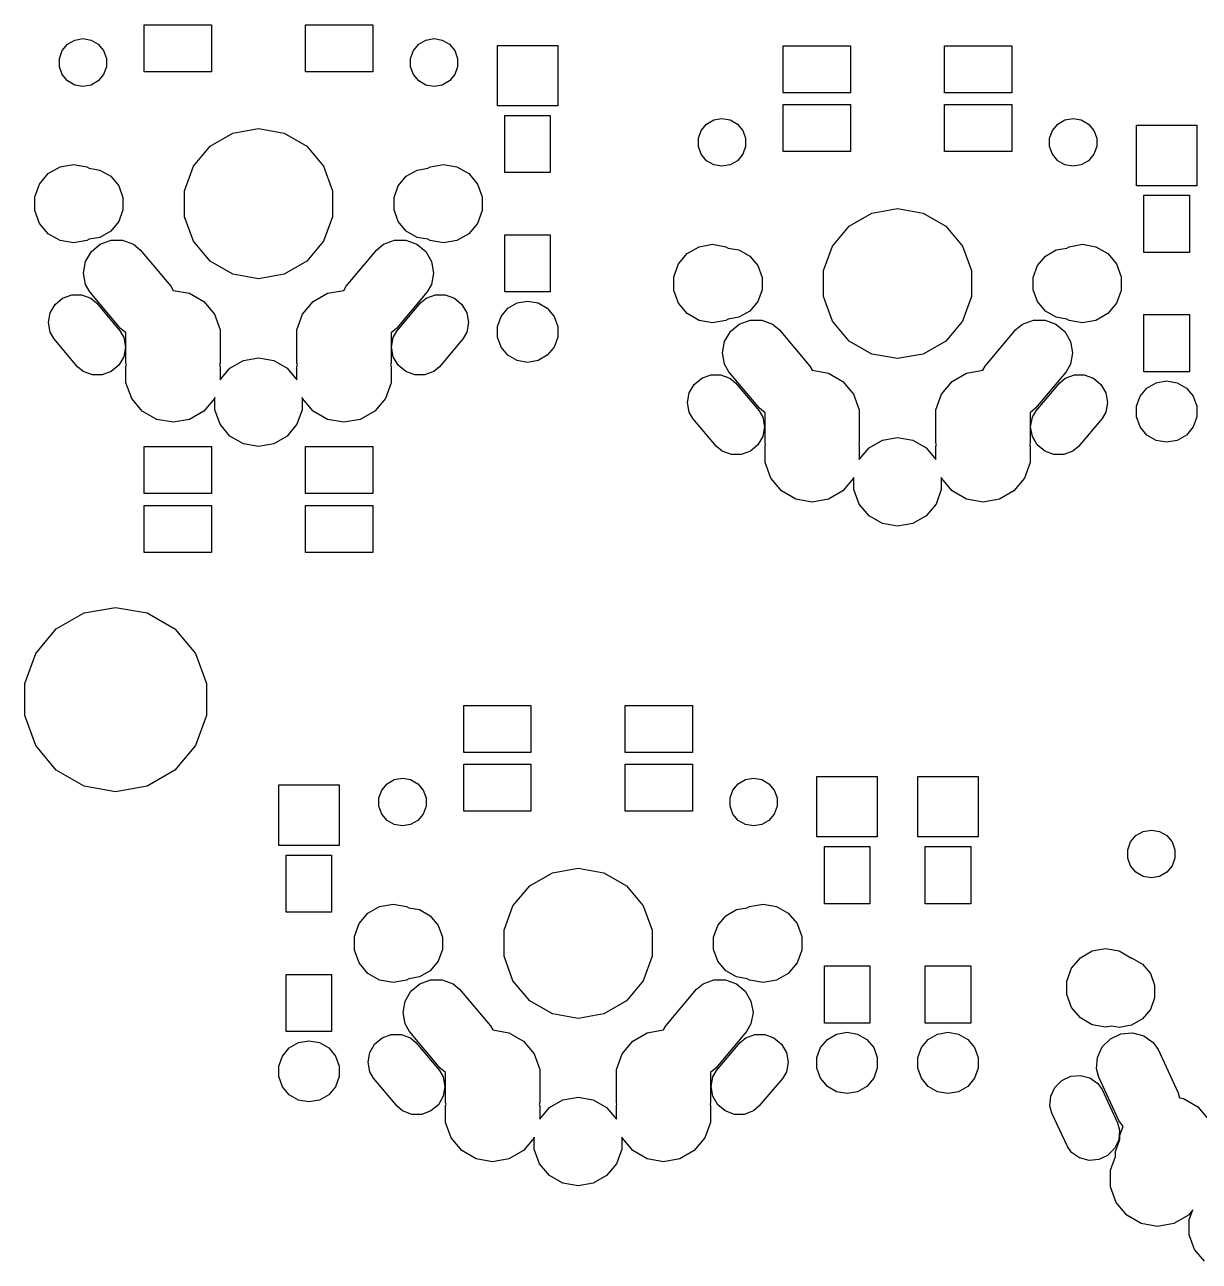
# Model space of a CAD drawing. Extents: x 61 to 194, y -144 to -63.
# Drawn here: x 120.05 to 154.97, y -139.46 to -102.67 of the extents above; entities that cross this region are included whole.
import ezdxf

# ---------------------------------------------------------------- set-up
doc = ezdxf.new("R2010")
doc.units = 0
doc.header["$MEASUREMENT"] = 0
doc.layers.add('BLACK', color=7, linetype='CONTINUOUS')

msp = doc.modelspace()

# ---------------------------------------------------------------- linework, layer by layer
at = {"layer": 'BLACK', "linetype": 'CONTINUOUS'}
for p, q in [((123.6, -104.075), (123.6, -102.675)), ((123.6, -102.675), (125.6, -102.675)), ((125.6, -102.675), (125.6, -104.075)), ((128.4, -104.075), (128.4, -102.675)), ((128.4, -102.675), (130.4, -102.675)), ((130.4, -102.675), (130.4, -104.075)), ((121.164, -103.445), (121.323, -103.255)), ((121.323, -103.255), (121.537, -103.132)), ((121.537, -103.132), (121.78, -103.089)), ((121.78, -103.089), (122.023, -103.132)), ((122.023, -103.132), (122.237, -103.255)), ((122.237, -103.255), (122.396, -103.445)), ((131.604, -103.445), (131.763, -103.255)), ((131.763, -103.255), (131.977, -103.132)), ((131.977, -103.132), (132.22, -103.089)), ((132.22, -103.089), (132.463, -103.132)), ((132.463, -103.132), (132.677, -103.255)), ((132.677, -103.255), (132.836, -103.445)), ((134.101, -105.088), (134.101, -103.291)), ((134.101, -103.291), (135.898, -103.291)), ((135.898, -103.291), (135.898, -105.088)), ((142.6, -104.7), (142.6, -103.3)), ((142.6, -103.3), (144.6, -103.3)), ((144.6, -103.3), (144.6, -104.7)), ((147.4, -104.7), (147.4, -103.3)), ((147.4, -103.3), (149.4, -103.3)), ((149.4, -103.3), (149.4, -104.7)), ((121.08, -103.677), (121.164, -103.445)), ((121.08, -103.923), (121.08, -103.677)), ((122.396, -103.445), (122.48, -103.677)), ((122.48, -103.677), (122.48, -103.923)), ((131.52, -103.677), (131.604, -103.445)), ((131.52, -103.923), (131.52, -103.677)), ((132.836, -103.445), (132.92, -103.677)), ((132.92, -103.677), (132.92, -103.923)), ((121.164, -104.155), (121.08, -103.923)), ((122.48, -103.923), (122.396, -104.155)), ((125.6, -104.075), (123.6, -104.075)), ((130.4, -104.075), (128.4, -104.075)), ((131.604, -104.155), (131.52, -103.923)), ((132.92, -103.923), (132.836, -104.155)), ((121.323, -104.345), (121.164, -104.155)), ((121.537, -104.468), (121.323, -104.345)), ((121.78, -104.511), (121.537, -104.468)), ((122.023, -104.468), (121.78, -104.511)), ((122.237, -104.345), (122.023, -104.468)), ((122.396, -104.155), (122.237, -104.345)), ((131.763, -104.345), (131.604, -104.155)), ((131.977, -104.468), (131.763, -104.345)), ((132.22, -104.511), (131.977, -104.468)), ((132.463, -104.468), (132.22, -104.511)), ((132.677, -104.345), (132.463, -104.468)), ((132.836, -104.155), (132.677, -104.345)), ((144.6, -104.7), (142.6, -104.7)), ((149.4, -104.7), (147.4, -104.7)), ((135.898, -105.088), (134.101, -105.088)), ((142.6, -106.45), (142.6, -105.05)), ((142.6, -105.05), (144.6, -105.05)), ((144.6, -105.05), (144.6, -106.45)), ((147.4, -106.45), (147.4, -105.05)), ((147.4, -105.05), (149.4, -105.05)), ((149.4, -105.05), (149.4, -106.45)), ((134.325, -107.075), (134.325, -105.375)), ((134.325, -105.375), (135.675, -105.375)), ((135.675, -105.375), (135.675, -107.075)), ((140.323, -105.63), (140.537, -105.507)), ((140.537, -105.507), (140.78, -105.464)), ((140.78, -105.464), (141.023, -105.507)), ((141.023, -105.507), (141.237, -105.63)), ((150.763, -105.63), (150.977, -105.507)), ((150.977, -105.507), (151.22, -105.464)), ((151.22, -105.464), (151.463, -105.507)), ((151.463, -105.507), (151.677, -105.63)), ((125.564, -106.289), (126.236, -105.901)), ((126.236, -105.901), (127, -105.766)), ((127, -105.766), (127.764, -105.901)), ((127.764, -105.901), (128.436, -106.289)), ((140.08, -106.052), (140.164, -105.82)), ((140.164, -105.82), (140.323, -105.63)), ((141.237, -105.63), (141.396, -105.82)), ((141.396, -105.82), (141.48, -106.052)), ((150.52, -106.052), (150.604, -105.82)), ((150.604, -105.82), (150.763, -105.63)), ((151.677, -105.63), (151.836, -105.82)), ((151.836, -105.82), (151.92, -106.052)), ((153.101, -107.463), (153.101, -105.666)), ((153.101, -105.666), (154.898, -105.666)), ((154.898, -105.666), (154.898, -107.463)), ((125.065, -106.883), (125.564, -106.289)), ((128.436, -106.289), (128.935, -106.883)), ((140.08, -106.298), (140.08, -106.052)), ((140.164, -106.53), (140.08, -106.298)), ((141.48, -106.298), (141.396, -106.53)), ((141.48, -106.052), (141.48, -106.298)), ((150.52, -106.298), (150.52, -106.052)), ((150.604, -106.53), (150.52, -106.298)), ((151.92, -106.298), (151.836, -106.53)), ((151.92, -106.052), (151.92, -106.298)), ((140.323, -106.72), (140.164, -106.53)), ((141.396, -106.53), (141.237, -106.72)), ((144.6, -106.45), (142.6, -106.45)), ((149.4, -106.45), (147.4, -106.45)), ((150.763, -106.72), (150.604, -106.53)), ((151.836, -106.53), (151.677, -106.72)), ((120.749, -107.105), (121.101, -106.903)), ((121.101, -106.903), (121.5, -106.832)), ((121.5, -106.832), (121.899, -106.903)), ((121.899, -106.903), (121.968, -106.942)), ((121.968, -106.942), (122.285, -106.998)), ((122.285, -106.998), (122.605, -107.183)), ((124.8, -107.612), (125.065, -106.883)), ((128.935, -106.883), (129.2, -107.612)), ((131.395, -107.183), (131.715, -106.998)), ((131.715, -106.998), (132.032, -106.942)), ((132.032, -106.942), (132.101, -106.903)), ((132.101, -106.903), (132.5, -106.832)), ((132.5, -106.832), (132.899, -106.903)), ((132.899, -106.903), (133.251, -107.105)), ((140.537, -106.843), (140.323, -106.72)), ((140.78, -106.886), (140.537, -106.843)), ((141.023, -106.843), (140.78, -106.886)), ((141.237, -106.72), (141.023, -106.843)), ((150.977, -106.843), (150.763, -106.72)), ((151.22, -106.886), (150.977, -106.843)), ((151.463, -106.843), (151.22, -106.886)), ((151.677, -106.72), (151.463, -106.843)), ((120.489, -107.416), (120.749, -107.105)), ((122.605, -107.183), (122.843, -107.467)), ((131.157, -107.467), (131.395, -107.183)), ((133.251, -107.105), (133.511, -107.416)), ((135.675, -107.075), (134.325, -107.075)), ((120.35, -107.797), (120.489, -107.416)), ((122.843, -107.467), (122.97, -107.815)), ((124.8, -108.388), (124.8, -107.612)), ((129.2, -107.612), (129.2, -108.388)), ((131.03, -107.815), (131.157, -107.467)), ((133.511, -107.416), (133.65, -107.797)), ((154.898, -107.463), (153.101, -107.463)), ((153.325, -109.45), (153.325, -107.75)), ((153.325, -107.75), (154.675, -107.75)), ((154.675, -107.75), (154.675, -109.45)), ((120.35, -108.203), (120.35, -107.797)), ((122.97, -107.815), (122.97, -108.185)), ((131.03, -108.185), (131.03, -107.815)), ((133.65, -107.797), (133.65, -108.203)), ((145.236, -108.276), (146, -108.141)), ((146, -108.141), (146.764, -108.276)), ((120.489, -108.584), (120.35, -108.203)), ((122.97, -108.185), (122.843, -108.533)), ((125.065, -109.117), (124.8, -108.388)), ((129.2, -108.388), (128.935, -109.117)), ((131.157, -108.533), (131.03, -108.185)), ((133.65, -108.203), (133.511, -108.584)), ((144.564, -108.664), (145.236, -108.276)), ((146.764, -108.276), (147.436, -108.664)), ((120.749, -108.895), (120.489, -108.584)), ((122.605, -108.817), (122.285, -109.002)), ((122.843, -108.533), (122.605, -108.817)), ((131.395, -108.817), (131.157, -108.533)), ((131.715, -109.002), (131.395, -108.817)), ((133.511, -108.584), (133.251, -108.895)), ((144.065, -109.258), (144.564, -108.664)), ((147.436, -108.664), (147.935, -109.258)), ((121.101, -109.097), (120.749, -108.895)), ((121.5, -109.168), (121.101, -109.097)), ((121.899, -109.097), (121.5, -109.168)), ((121.968, -109.058), (121.899, -109.097)), ((122.285, -109.002), (121.968, -109.058)), ((122.03, -109.425), (122.293, -109.204)), ((122.293, -109.204), (122.616, -109.086)), ((122.616, -109.086), (122.96, -109.086)), ((122.96, -109.086), (123.283, -109.204)), ((123.283, -109.204), (123.48, -109.369)), ((125.564, -109.711), (125.065, -109.117)), ((128.935, -109.117), (128.436, -109.711)), ((130.52, -109.369), (130.717, -109.204)), ((130.717, -109.204), (131.04, -109.086)), ((131.04, -109.086), (131.384, -109.086)), ((131.384, -109.086), (131.707, -109.204)), ((131.707, -109.204), (131.97, -109.425)), ((132.032, -109.058), (131.715, -109.002)), ((132.101, -109.097), (132.032, -109.058)), ((132.5, -109.168), (132.101, -109.097)), ((132.899, -109.097), (132.5, -109.168)), ((133.251, -108.895), (132.899, -109.097)), ((134.325, -110.625), (134.325, -108.925)), ((134.325, -108.925), (135.675, -108.925)), ((135.675, -108.925), (135.675, -110.625)), ((140.101, -109.278), (140.5, -109.207)), ((140.5, -109.207), (140.899, -109.278)), ((151.101, -109.278), (151.5, -109.207)), ((151.5, -109.207), (151.899, -109.278)), ((121.858, -109.723), (122.03, -109.425)), ((123.48, -109.369), (124.393, -110.457)), ((129.607, -110.457), (130.52, -109.369)), ((131.97, -109.425), (132.142, -109.723)), ((139.489, -109.791), (139.749, -109.48)), ((139.749, -109.48), (140.101, -109.278)), ((140.899, -109.278), (140.968, -109.317)), ((140.968, -109.317), (141.285, -109.373)), ((141.285, -109.373), (141.605, -109.558)), ((141.605, -109.558), (141.843, -109.842)), ((143.8, -109.987), (144.065, -109.258)), ((147.935, -109.258), (148.2, -109.987)), ((150.157, -109.842), (150.395, -109.558)), ((150.395, -109.558), (150.715, -109.373)), ((150.715, -109.373), (151.032, -109.317)), ((151.032, -109.317), (151.101, -109.278)), ((151.899, -109.278), (152.251, -109.48)), ((152.251, -109.48), (152.511, -109.791)), ((154.675, -109.45), (153.325, -109.45)), ((121.798, -110.061), (121.858, -109.723)), ((126.236, -110.099), (125.564, -109.711)), ((128.436, -109.711), (127.764, -110.099)), ((132.142, -109.723), (132.202, -110.061)), ((139.35, -110.172), (139.489, -109.791)), ((141.843, -109.842), (141.97, -110.19)), ((143.8, -110.763), (143.8, -109.987)), ((148.2, -109.987), (148.2, -110.763)), ((150.03, -110.19), (150.157, -109.842)), ((152.511, -109.791), (152.65, -110.172)), ((121.858, -110.4), (121.798, -110.061)), ((127, -110.234), (126.236, -110.099)), ((127.764, -110.099), (127, -110.234)), ((132.202, -110.061), (132.142, -110.4)), ((139.35, -110.578), (139.35, -110.172)), ((141.97, -110.19), (141.97, -110.56)), ((150.03, -110.56), (150.03, -110.19)), ((152.65, -110.172), (152.65, -110.578)), ((121.176, -110.811), (121.449, -110.711)), ((121.449, -110.711), (121.74, -110.711)), ((121.74, -110.711), (122.014, -110.811)), ((121.987, -110.623), (121.858, -110.4)), ((122.9, -111.711), (121.987, -110.623)), ((124.393, -110.457), (124.464, -110.579)), ((124.464, -110.579), (124.946, -110.664)), ((124.946, -110.664), (125.374, -110.911)), ((128.626, -110.911), (129.054, -110.664)), ((129.054, -110.664), (129.536, -110.579)), ((129.536, -110.579), (129.607, -110.457)), ((132.013, -110.623), (131.1, -111.711)), ((131.986, -110.811), (132.26, -110.711)), ((132.142, -110.4), (132.013, -110.623)), ((132.26, -110.711), (132.551, -110.711)), ((132.551, -110.711), (132.824, -110.811)), ((135.675, -110.625), (134.325, -110.625)), ((139.489, -110.959), (139.35, -110.578)), ((141.97, -110.56), (141.843, -110.908)), ((150.157, -110.908), (150.03, -110.56)), ((152.65, -110.578), (152.511, -110.959)), ((120.807, -111.25), (120.953, -110.998)), ((120.953, -110.998), (121.176, -110.811)), ((122.014, -110.811), (122.18, -110.951)), ((122.18, -110.951), (122.884, -111.789)), ((125.374, -110.911), (125.691, -111.289)), ((128.309, -111.289), (128.626, -110.911)), ((131.116, -111.789), (131.82, -110.951)), ((131.82, -110.951), (131.986, -110.811)), ((132.824, -110.811), (133.047, -110.998)), ((133.047, -110.998), (133.193, -111.25)), ((134.414, -111.111), (134.688, -110.953)), ((134.688, -110.953), (135, -110.898)), ((135, -110.898), (135.312, -110.953)), ((135.312, -110.953), (135.586, -111.111)), ((139.749, -111.27), (139.489, -110.959)), ((141.843, -110.908), (141.605, -111.192)), ((144.065, -111.492), (143.8, -110.763)), ((148.2, -110.763), (147.935, -111.492)), ((150.395, -111.192), (150.157, -110.908)), ((152.511, -110.959), (152.251, -111.27)), ((120.757, -111.536), (120.807, -111.25)), ((125.691, -111.289), (125.86, -111.753)), ((128.14, -111.753), (128.309, -111.289)), ((133.193, -111.25), (133.243, -111.536)), ((134.101, -111.652), (134.21, -111.354)), ((134.21, -111.354), (134.414, -111.111)), ((135.586, -111.111), (135.79, -111.354)), ((135.79, -111.354), (135.898, -111.652)), ((140.101, -111.472), (139.749, -111.27)), ((140.968, -111.433), (140.899, -111.472)), ((141.285, -111.377), (140.968, -111.433)), ((141.605, -111.192), (141.285, -111.377)), ((150.715, -111.377), (150.395, -111.192)), ((151.032, -111.433), (150.715, -111.377)), ((151.101, -111.472), (151.032, -111.433)), ((152.251, -111.27), (151.899, -111.472)), ((153.325, -113), (153.325, -111.3)), ((153.325, -111.3), (154.675, -111.3)), ((154.675, -111.3), (154.675, -113)), ((120.807, -111.823), (120.757, -111.536)), ((120.916, -112.011), (120.807, -111.823)), ((122.884, -111.789), (122.993, -111.977)), ((123.06, -111.845), (122.9, -111.711)), ((125.86, -111.753), (125.86, -112.247)), ((128.14, -112.247), (128.14, -111.753)), ((131.1, -111.711), (130.94, -111.845)), ((131.007, -111.977), (131.116, -111.789)), ((133.193, -111.823), (133.084, -112.011)), ((133.243, -111.536), (133.193, -111.823)), ((134.101, -111.968), (134.101, -111.652)), ((135.898, -111.652), (135.898, -111.968)), ((140.5, -111.543), (140.101, -111.472)), ((140.899, -111.472), (140.5, -111.543)), ((140.858, -112.098), (141.03, -111.8)), ((141.03, -111.8), (141.293, -111.579)), ((141.293, -111.579), (141.616, -111.461)), ((141.616, -111.461), (141.96, -111.461)), ((141.96, -111.461), (142.283, -111.579)), ((142.283, -111.579), (142.48, -111.744)), ((142.48, -111.744), (143.393, -112.832)), ((144.564, -112.086), (144.065, -111.492)), ((147.935, -111.492), (147.436, -112.086)), ((148.607, -112.832), (149.52, -111.744)), ((149.52, -111.744), (149.717, -111.579)), ((149.717, -111.579), (150.04, -111.461)), ((150.04, -111.461), (150.384, -111.461)), ((150.384, -111.461), (150.707, -111.579)), ((150.707, -111.579), (150.97, -111.8)), ((150.97, -111.8), (151.142, -112.098)), ((151.5, -111.543), (151.101, -111.472)), ((151.899, -111.472), (151.5, -111.543)), ((121.62, -112.849), (120.916, -112.011)), ((122.993, -111.977), (123.043, -112.264)), ((123.06, -112.247), (123.06, -111.845)), ((130.94, -111.845), (130.94, -112.247)), ((130.957, -112.264), (131.007, -111.977)), ((133.084, -112.011), (132.38, -112.849)), ((134.21, -112.266), (134.101, -111.968)), ((135.898, -111.968), (135.79, -112.266)), ((140.798, -112.436), (140.858, -112.098)), ((145.236, -112.474), (144.564, -112.086)), ((147.436, -112.086), (146.764, -112.474)), ((151.142, -112.098), (151.202, -112.436)), ((122.993, -112.55), (122.847, -112.802)), ((123.043, -112.264), (122.993, -112.55)), ((123.061, -112.25), (123.06, -112.247)), ((123.06, -112.253), (123.061, -112.25)), ((123.06, -112.747), (123.06, -112.253)), ((125.86, -112.247), (125.859, -112.25)), ((125.859, -112.25), (125.86, -112.253)), ((125.86, -112.253), (125.86, -112.747)), ((128.141, -112.25), (128.14, -112.247)), ((128.14, -112.253), (128.141, -112.25)), ((128.14, -112.747), (128.14, -112.253)), ((130.94, -112.247), (130.939, -112.25)), ((130.939, -112.25), (130.94, -112.253)), ((130.94, -112.253), (130.94, -112.747)), ((131.007, -112.55), (130.957, -112.264)), ((131.153, -112.802), (131.007, -112.55)), ((134.414, -112.509), (134.21, -112.266)), ((134.688, -112.667), (134.414, -112.509)), ((135.586, -112.509), (135.312, -112.667)), ((135.79, -112.266), (135.586, -112.509)), ((140.858, -112.775), (140.798, -112.436)), ((146, -112.609), (145.236, -112.474)), ((146.764, -112.474), (146, -112.609)), ((151.202, -112.436), (151.142, -112.775)), ((121.786, -112.989), (121.62, -112.849)), ((122.847, -112.802), (122.624, -112.989)), ((123.076, -112.79), (123.06, -112.747)), ((123.06, -112.833), (123.076, -112.79)), ((123.06, -113.327), (123.06, -112.833)), ((125.86, -112.747), (125.844, -112.79)), ((125.844, -112.79), (125.86, -112.833)), ((125.86, -112.833), (125.86, -113.236)), ((125.86, -113.236), (126.151, -112.889)), ((126.151, -112.889), (126.549, -112.66)), ((126.549, -112.66), (127, -112.58)), ((127, -112.58), (127.451, -112.66)), ((127.451, -112.66), (127.849, -112.889)), ((127.849, -112.889), (128.14, -113.236)), ((128.156, -112.79), (128.14, -112.747)), ((128.14, -112.833), (128.156, -112.79)), ((128.14, -113.236), (128.14, -112.833)), ((130.94, -112.747), (130.924, -112.79)), ((130.924, -112.79), (130.94, -112.833)), ((130.94, -112.833), (130.94, -113.327)), ((131.376, -112.989), (131.153, -112.802)), ((132.38, -112.849), (132.214, -112.989)), ((135, -112.722), (134.688, -112.667)), ((135.312, -112.667), (135, -112.722)), ((140.987, -112.998), (140.858, -112.775)), ((143.393, -112.832), (143.464, -112.954)), ((148.536, -112.954), (148.607, -112.832)), ((151.142, -112.775), (151.013, -112.998)), ((122.06, -113.089), (121.786, -112.989)), ((122.351, -113.089), (122.06, -113.089)), ((122.624, -112.989), (122.351, -113.089)), ((131.649, -113.089), (131.376, -112.989)), ((131.94, -113.089), (131.649, -113.089)), ((132.214, -112.989), (131.94, -113.089)), ((139.953, -113.373), (140.176, -113.186)), ((140.176, -113.186), (140.449, -113.086)), ((140.449, -113.086), (140.74, -113.086)), ((140.74, -113.086), (141.014, -113.186)), ((141.9, -114.086), (140.987, -112.998)), ((141.014, -113.186), (141.18, -113.326)), ((143.464, -112.954), (143.946, -113.039)), ((143.946, -113.039), (144.374, -113.286)), ((144.374, -113.286), (144.691, -113.664)), ((147.309, -113.664), (147.626, -113.286)), ((147.626, -113.286), (148.054, -113.039)), ((148.054, -113.039), (148.536, -112.954)), ((151.013, -112.998), (150.1, -114.086)), ((150.82, -113.326), (150.986, -113.186)), ((150.986, -113.186), (151.26, -113.086)), ((151.26, -113.086), (151.551, -113.086)), ((151.551, -113.086), (151.824, -113.186)), ((151.824, -113.186), (152.047, -113.373)), ((154.675, -113), (153.325, -113)), ((153.688, -113.328), (154, -113.273)), ((154, -113.273), (154.312, -113.328)), ((123.229, -113.791), (123.06, -113.327)), ((130.94, -113.327), (130.771, -113.791)), ((139.757, -113.911), (139.807, -113.625)), ((139.807, -113.625), (139.953, -113.373)), ((141.18, -113.326), (141.884, -114.164)), ((144.691, -113.664), (144.86, -114.128)), ((147.14, -114.128), (147.309, -113.664)), ((150.116, -114.164), (150.82, -113.326)), ((152.047, -113.373), (152.193, -113.625)), ((152.193, -113.625), (152.243, -113.911)), ((153.21, -113.729), (153.414, -113.486)), ((153.414, -113.486), (153.688, -113.328)), ((154.312, -113.328), (154.586, -113.486)), ((154.586, -113.486), (154.79, -113.729)), ((123.546, -114.169), (123.229, -113.791)), ((125.691, -113.791), (125.374, -114.169)), ((125.7, -113.766), (125.691, -113.791)), ((125.7, -114.129), (125.7, -113.766)), ((128.309, -113.791), (128.3, -113.766)), ((128.3, -113.766), (128.3, -114.129)), ((128.626, -114.169), (128.309, -113.791)), ((130.771, -113.791), (130.454, -114.169)), ((139.807, -114.198), (139.757, -113.911)), ((152.243, -113.911), (152.193, -114.198)), ((153.101, -114.027), (153.21, -113.729)), ((153.101, -114.343), (153.101, -114.027)), ((154.79, -113.729), (154.898, -114.027)), ((154.898, -114.027), (154.898, -114.343)), ((123.974, -114.416), (123.546, -114.169)), ((125.374, -114.169), (124.946, -114.416)), ((125.857, -114.56), (125.7, -114.129)), ((128.3, -114.129), (128.143, -114.56)), ((129.054, -114.416), (128.626, -114.169)), ((130.454, -114.169), (130.026, -114.416)), ((139.916, -114.386), (139.807, -114.198)), ((140.62, -115.224), (139.916, -114.386)), ((141.884, -114.164), (141.993, -114.352)), ((142.06, -114.22), (141.9, -114.086)), ((141.993, -114.352), (142.043, -114.639)), ((142.06, -114.622), (142.06, -114.22)), ((144.86, -114.128), (144.86, -114.622)), ((147.14, -114.622), (147.14, -114.128)), ((150.1, -114.086), (149.94, -114.22)), ((149.94, -114.22), (149.94, -114.622)), ((149.957, -114.639), (150.007, -114.352)), ((150.007, -114.352), (150.116, -114.164)), ((152.084, -114.386), (151.38, -115.224)), ((152.193, -114.198), (152.084, -114.386)), ((153.21, -114.641), (153.101, -114.343)), ((154.898, -114.343), (154.79, -114.641)), ((124.46, -114.502), (123.974, -114.416)), ((124.946, -114.416), (124.46, -114.502)), ((126.151, -114.911), (125.857, -114.56)), ((128.143, -114.56), (127.849, -114.911)), ((129.54, -114.502), (129.054, -114.416)), ((130.026, -114.416), (129.54, -114.502)), ((142.043, -114.639), (141.993, -114.925)), ((142.061, -114.625), (142.06, -114.622)), ((142.06, -114.628), (142.061, -114.625)), ((142.06, -115.122), (142.06, -114.628)), ((144.86, -114.622), (144.859, -114.625)), ((144.859, -114.625), (144.86, -114.628)), ((144.86, -114.628), (144.86, -115.122)), ((147.141, -114.625), (147.14, -114.622)), ((147.14, -114.628), (147.141, -114.625)), ((147.14, -115.122), (147.14, -114.628)), ((149.94, -114.622), (149.939, -114.625)), ((149.939, -114.625), (149.94, -114.628)), ((149.94, -114.628), (149.94, -115.122)), ((150.007, -114.925), (149.957, -114.639)), ((153.414, -114.884), (153.21, -114.641)), ((154.79, -114.641), (154.586, -114.884)), ((126.549, -115.14), (126.151, -114.911)), ((127.849, -114.911), (127.451, -115.14)), ((141.993, -114.925), (141.847, -115.177)), ((142.076, -115.165), (142.06, -115.122)), ((144.86, -115.122), (144.844, -115.165)), ((145.151, -115.264), (145.549, -115.035)), ((145.549, -115.035), (146, -114.955)), ((146, -114.955), (146.451, -115.035)), ((146.451, -115.035), (146.849, -115.264)), ((147.156, -115.165), (147.14, -115.122)), ((149.94, -115.122), (149.924, -115.165)), ((150.153, -115.177), (150.007, -114.925)), ((153.688, -115.042), (153.414, -114.884)), ((154, -115.097), (153.688, -115.042)), ((154.312, -115.042), (154, -115.097)), ((154.586, -114.884), (154.312, -115.042)), ((123.6, -116.625), (123.6, -115.225)), ((123.6, -115.225), (125.6, -115.225)), ((125.6, -115.225), (125.6, -116.625)), ((127, -115.22), (126.549, -115.14)), ((127.451, -115.14), (127, -115.22)), ((128.4, -116.625), (128.4, -115.225)), ((128.4, -115.225), (130.4, -115.225)), ((130.4, -115.225), (130.4, -116.625)), ((140.786, -115.364), (140.62, -115.224)), ((141.06, -115.464), (140.786, -115.364)), ((141.351, -115.464), (141.06, -115.464)), ((141.624, -115.364), (141.351, -115.464)), ((141.847, -115.177), (141.624, -115.364)), ((142.06, -115.208), (142.076, -115.165)), ((142.06, -115.702), (142.06, -115.208)), ((144.844, -115.165), (144.86, -115.208)), ((144.86, -115.208), (144.86, -115.611)), ((144.86, -115.611), (145.151, -115.264)), ((146.849, -115.264), (147.14, -115.611)), ((147.14, -115.208), (147.156, -115.165)), ((147.14, -115.611), (147.14, -115.208)), ((149.924, -115.165), (149.94, -115.208)), ((149.94, -115.208), (149.94, -115.702)), ((150.376, -115.364), (150.153, -115.177)), ((150.649, -115.464), (150.376, -115.364)), ((150.94, -115.464), (150.649, -115.464)), ((151.214, -115.364), (150.94, -115.464)), ((151.38, -115.224), (151.214, -115.364)), ((142.229, -116.166), (142.06, -115.702)), ((149.94, -115.702), (149.771, -116.166)), ((142.546, -116.544), (142.229, -116.166)), ((144.691, -116.166), (144.374, -116.544)), ((144.7, -116.141), (144.691, -116.166)), ((144.7, -116.504), (144.7, -116.141)), ((147.309, -116.166), (147.3, -116.141)), ((147.3, -116.141), (147.3, -116.504)), ((147.626, -116.544), (147.309, -116.166)), ((149.771, -116.166), (149.454, -116.544)), ((142.974, -116.791), (142.546, -116.544)), ((144.374, -116.544), (143.946, -116.791)), ((144.857, -116.935), (144.7, -116.504)), ((147.3, -116.504), (147.143, -116.935)), ((148.054, -116.791), (147.626, -116.544)), ((149.454, -116.544), (149.026, -116.791)), ((125.6, -116.625), (123.6, -116.625)), ((123.6, -118.375), (123.6, -116.975)), ((123.6, -116.975), (125.6, -116.975)), ((125.6, -116.975), (125.6, -118.375)), ((130.4, -116.625), (128.4, -116.625)), ((128.4, -118.375), (128.4, -116.975)), ((128.4, -116.975), (130.4, -116.975)), ((130.4, -116.975), (130.4, -118.375)), ((143.46, -116.877), (142.974, -116.791)), ((143.946, -116.791), (143.46, -116.877)), ((145.151, -117.286), (144.857, -116.935)), ((147.143, -116.935), (146.849, -117.286)), ((148.54, -116.877), (148.054, -116.791)), ((149.026, -116.791), (148.54, -116.877)), ((145.549, -117.515), (145.151, -117.286)), ((146.849, -117.286), (146.451, -117.515)), ((146, -117.595), (145.549, -117.515)), ((146.451, -117.515), (146, -117.595)), ((125.6, -118.375), (123.6, -118.375)), ((130.4, -118.375), (128.4, -118.375)), ((120.988, -120.65), (121.812, -120.174)), ((121.812, -120.174), (122.75, -120.008)), ((122.75, -120.008), (123.688, -120.174)), ((123.688, -120.174), (124.512, -120.65)), ((120.376, -121.379), (120.988, -120.65)), ((124.512, -120.65), (125.124, -121.379)), ((120.05, -122.274), (120.376, -121.379)), ((125.124, -121.379), (125.45, -122.274)), ((120.05, -123.226), (120.05, -122.274)), ((125.45, -122.274), (125.45, -123.226)), ((120.376, -124.121), (120.05, -123.226)), ((125.45, -123.226), (125.124, -124.121)), ((133.1, -124.325), (133.1, -122.925)), ((133.1, -122.925), (135.1, -122.925)), ((135.1, -122.925), (135.1, -124.325)), ((137.9, -124.325), (137.9, -122.925)), ((137.9, -122.925), (139.9, -122.925)), ((139.9, -122.925), (139.9, -124.325)), ((120.988, -124.85), (120.376, -124.121)), ((125.124, -124.121), (124.512, -124.85)), ((135.1, -124.325), (133.1, -124.325)), ((139.9, -124.325), (137.9, -124.325)), ((133.1, -126.075), (133.1, -124.675)), ((133.1, -124.675), (135.1, -124.675)), ((135.1, -124.675), (135.1, -126.075)), ((137.9, -126.075), (137.9, -124.675)), ((137.9, -124.675), (139.9, -124.675)), ((139.9, -124.675), (139.9, -126.075)), ((121.812, -125.326), (120.988, -124.85)), ((124.512, -124.85), (123.688, -125.326)), ((143.601, -126.838), (143.601, -125.041)), ((143.601, -125.041), (145.398, -125.041)), ((145.398, -125.041), (145.398, -126.838)), ((146.601, -126.838), (146.601, -125.041)), ((146.601, -125.041), (148.398, -125.041)), ((148.398, -125.041), (148.398, -126.838)), ((122.75, -125.492), (121.812, -125.326)), ((123.688, -125.326), (122.75, -125.492)), ((127.601, -127.088), (127.601, -125.291)), ((127.601, -125.291), (129.398, -125.291)), ((129.398, -125.291), (129.398, -127.088)), ((130.664, -125.445), (130.823, -125.255)), ((130.823, -125.255), (131.037, -125.132)), ((131.037, -125.132), (131.28, -125.089)), ((131.28, -125.089), (131.523, -125.132)), ((131.523, -125.132), (131.737, -125.255)), ((131.737, -125.255), (131.896, -125.445)), ((141.104, -125.445), (141.263, -125.255)), ((141.263, -125.255), (141.477, -125.132)), ((141.477, -125.132), (141.72, -125.089)), ((141.72, -125.089), (141.963, -125.132)), ((141.963, -125.132), (142.177, -125.255)), ((142.177, -125.255), (142.336, -125.445)), ((130.58, -125.677), (130.664, -125.445)), ((130.58, -125.923), (130.58, -125.677)), ((131.896, -125.445), (131.98, -125.677)), ((131.98, -125.677), (131.98, -125.923)), ((141.02, -125.677), (141.104, -125.445)), ((141.02, -125.923), (141.02, -125.677)), ((142.336, -125.445), (142.42, -125.677)), ((142.42, -125.677), (142.42, -125.923)), ((130.664, -126.155), (130.58, -125.923)), ((130.823, -126.345), (130.664, -126.155)), ((131.896, -126.155), (131.737, -126.345)), ((131.98, -125.923), (131.896, -126.155)), ((135.1, -126.075), (133.1, -126.075)), ((139.9, -126.075), (137.9, -126.075)), ((141.104, -126.155), (141.02, -125.923)), ((141.263, -126.345), (141.104, -126.155)), ((142.336, -126.155), (142.177, -126.345)), ((142.42, -125.923), (142.336, -126.155)), ((131.037, -126.468), (130.823, -126.345)), ((131.28, -126.511), (131.037, -126.468)), ((131.523, -126.468), (131.28, -126.511)), ((131.737, -126.345), (131.523, -126.468)), ((141.477, -126.468), (141.263, -126.345)), ((141.72, -126.511), (141.477, -126.468)), ((141.963, -126.468), (141.72, -126.511)), ((142.177, -126.345), (141.963, -126.468)), ((145.398, -126.838), (143.601, -126.838)), ((148.398, -126.838), (146.601, -126.838)), ((152.929, -126.987), (153.088, -126.798)), ((153.088, -126.798), (153.302, -126.674)), ((153.302, -126.674), (153.545, -126.631)), ((153.545, -126.631), (153.788, -126.674)), ((153.788, -126.674), (154.002, -126.798)), ((154.002, -126.798), (154.16, -126.987)), ((129.398, -127.088), (127.601, -127.088)), ((143.825, -128.825), (143.825, -127.125)), ((143.825, -127.125), (145.175, -127.125)), ((145.175, -127.125), (145.175, -128.825)), ((146.825, -128.825), (146.825, -127.125)), ((146.825, -127.125), (148.175, -127.125)), ((148.175, -127.125), (148.175, -128.825)), ((152.845, -127.219), (152.929, -126.987)), ((152.845, -127.466), (152.845, -127.219)), ((154.16, -126.987), (154.245, -127.219)), ((154.245, -127.219), (154.245, -127.466)), ((127.825, -129.075), (127.825, -127.375)), ((127.825, -127.375), (129.175, -127.375)), ((129.175, -127.375), (129.175, -129.075)), ((152.929, -127.697), (152.845, -127.466)), ((154.245, -127.466), (154.16, -127.697)), ((135.064, -128.289), (135.736, -127.901)), ((135.736, -127.901), (136.5, -127.766)), ((136.5, -127.766), (137.264, -127.901)), ((137.264, -127.901), (137.936, -128.289)), ((153.088, -127.887), (152.929, -127.697)), ((153.302, -128.01), (153.088, -127.887)), ((153.545, -128.053), (153.302, -128.01)), ((153.788, -128.01), (153.545, -128.053)), ((154.002, -127.887), (153.788, -128.01)), ((154.16, -127.697), (154.002, -127.887)), ((134.565, -128.883), (135.064, -128.289)), ((137.936, -128.289), (138.435, -128.883)), ((129.175, -129.075), (127.825, -129.075)), ((129.989, -129.416), (130.249, -129.105)), ((130.249, -129.105), (130.601, -128.903)), ((130.601, -128.903), (131, -128.832)), ((131, -128.832), (131.399, -128.903)), ((131.399, -128.903), (131.468, -128.942)), ((131.468, -128.942), (131.785, -128.998)), ((131.785, -128.998), (132.105, -129.183)), ((134.3, -129.612), (134.565, -128.883)), ((138.435, -128.883), (138.7, -129.612)), ((140.895, -129.183), (141.215, -128.998)), ((141.215, -128.998), (141.532, -128.942)), ((141.532, -128.942), (141.601, -128.903)), ((141.601, -128.903), (142, -128.832)), ((142, -128.832), (142.399, -128.903)), ((142.399, -128.903), (142.751, -129.105)), ((142.751, -129.105), (143.011, -129.416)), ((145.175, -128.825), (143.825, -128.825)), ((148.175, -128.825), (146.825, -128.825)), ((129.85, -129.797), (129.989, -129.416)), ((132.105, -129.183), (132.343, -129.467)), ((132.343, -129.467), (132.47, -129.815)), ((140.53, -129.815), (140.657, -129.467)), ((140.657, -129.467), (140.895, -129.183)), ((143.011, -129.416), (143.15, -129.797)), ((129.85, -130.203), (129.85, -129.797)), ((132.47, -129.815), (132.47, -130.185)), ((134.3, -130.388), (134.3, -129.612)), ((138.7, -129.612), (138.7, -130.388)), ((140.53, -130.185), (140.53, -129.815)), ((143.15, -129.797), (143.15, -130.203)), ((129.989, -130.584), (129.85, -130.203)), ((132.47, -130.185), (132.343, -130.533)), ((140.657, -130.533), (140.53, -130.185)), ((143.15, -130.203), (143.011, -130.584)), ((151.788, -130.229), (152.187, -130.159)), ((152.187, -130.159), (152.587, -130.229)), ((130.249, -130.895), (129.989, -130.584)), ((132.343, -130.533), (132.105, -130.817)), ((134.565, -131.117), (134.3, -130.388)), ((138.7, -130.388), (138.435, -131.117)), ((140.895, -130.817), (140.657, -130.533)), ((143.011, -130.584), (142.751, -130.895)), ((151.176, -130.743), (151.437, -130.432)), ((151.437, -130.432), (151.788, -130.229)), ((152.587, -130.229), (152.933, -130.429)), ((152.933, -130.429), (152.958, -130.433)), ((152.958, -130.433), (153.278, -130.618)), ((127.825, -132.625), (127.825, -130.925)), ((127.825, -130.925), (129.175, -130.925)), ((129.175, -130.925), (129.175, -132.625)), ((130.601, -131.097), (130.249, -130.895)), ((132.105, -130.817), (131.785, -131.002)), ((141.215, -131.002), (140.895, -130.817)), ((142.751, -130.895), (142.399, -131.097)), ((143.825, -132.375), (143.825, -130.675)), ((143.825, -130.675), (145.175, -130.675)), ((145.175, -130.675), (145.175, -132.375)), ((146.825, -132.375), (146.825, -130.675)), ((146.825, -130.675), (148.175, -130.675)), ((148.175, -130.675), (148.175, -132.375)), ((151.037, -131.124), (151.176, -130.743)), ((153.278, -130.618), (153.516, -130.902)), ((153.516, -130.902), (153.643, -131.25)), ((131, -131.168), (130.601, -131.097)), ((131.399, -131.097), (131, -131.168)), ((131.468, -131.058), (131.399, -131.097)), ((131.785, -131.002), (131.468, -131.058)), ((131.53, -131.425), (131.793, -131.204)), ((131.793, -131.204), (132.116, -131.086)), ((132.116, -131.086), (132.46, -131.086)), ((132.46, -131.086), (132.783, -131.204)), ((132.783, -131.204), (132.98, -131.369)), ((135.064, -131.711), (134.565, -131.117)), ((138.435, -131.117), (137.936, -131.711)), ((140.02, -131.369), (140.217, -131.204)), ((140.217, -131.204), (140.54, -131.086)), ((140.54, -131.086), (140.884, -131.086)), ((140.884, -131.086), (141.207, -131.204)), ((141.207, -131.204), (141.47, -131.425)), ((141.532, -131.058), (141.215, -131.002)), ((141.601, -131.097), (141.532, -131.058)), ((142, -131.168), (141.601, -131.097)), ((142.399, -131.097), (142, -131.168)), ((151.037, -131.529), (151.037, -131.124)), ((153.643, -131.25), (153.643, -131.62)), ((131.358, -131.723), (131.53, -131.425)), ((132.98, -131.369), (133.893, -132.457)), ((139.107, -132.457), (140.02, -131.369)), ((141.47, -131.425), (141.642, -131.723)), ((151.176, -131.91), (151.037, -131.529)), ((153.643, -131.62), (153.516, -131.968)), ((131.298, -132.061), (131.358, -131.723)), ((135.736, -132.099), (135.064, -131.711)), ((137.936, -131.711), (137.264, -132.099)), ((141.642, -131.723), (141.702, -132.061)), ((151.437, -132.221), (151.176, -131.91)), ((153.516, -131.968), (153.278, -132.252)), ((131.358, -132.4), (131.298, -132.061)), ((131.487, -132.623), (131.358, -132.4)), ((136.5, -132.234), (135.736, -132.099)), ((137.264, -132.099), (136.5, -132.234)), ((141.642, -132.4), (141.513, -132.623)), ((141.702, -132.061), (141.642, -132.4)), ((145.175, -132.375), (143.825, -132.375)), ((148.175, -132.375), (146.825, -132.375)), ((151.788, -132.424), (151.437, -132.221)), ((152.187, -132.494), (151.788, -132.424)), ((153.278, -132.252), (152.958, -132.437)), ((129.175, -132.625), (127.825, -132.625)), ((130.676, -132.811), (130.949, -132.711)), ((130.949, -132.711), (131.24, -132.711)), ((131.24, -132.711), (131.514, -132.811)), ((132.4, -133.711), (131.487, -132.623)), ((133.893, -132.457), (133.964, -132.579)), ((133.964, -132.579), (134.446, -132.664)), ((134.446, -132.664), (134.874, -132.911)), ((138.126, -132.911), (138.554, -132.664)), ((138.554, -132.664), (139.036, -132.579)), ((139.036, -132.579), (139.107, -132.457)), ((141.513, -132.623), (140.6, -133.711)), ((141.486, -132.811), (141.76, -132.711)), ((141.76, -132.711), (142.051, -132.711)), ((142.051, -132.711), (142.324, -132.811)), ((143.914, -132.861), (144.188, -132.703)), ((144.188, -132.703), (144.5, -132.648)), ((144.5, -132.648), (144.812, -132.703)), ((144.812, -132.703), (145.086, -132.861)), ((146.914, -132.861), (147.188, -132.703)), ((147.188, -132.703), (147.5, -132.648)), ((147.5, -132.648), (147.812, -132.703)), ((147.812, -132.703), (148.086, -132.861)), ((152.37, -132.462), (152.187, -132.494)), ((152.33, -132.84), (152.642, -132.695)), ((152.593, -132.501), (152.37, -132.462)), ((152.958, -132.437), (152.593, -132.501)), ((152.642, -132.695), (152.985, -132.665)), ((152.985, -132.665), (153.317, -132.754)), ((153.317, -132.754), (153.598, -132.951)), ((127.71, -133.354), (127.914, -133.111)), ((127.914, -133.111), (128.188, -132.953)), ((128.188, -132.953), (128.5, -132.898)), ((128.5, -132.898), (128.812, -132.953)), ((128.812, -132.953), (129.086, -133.111)), ((129.086, -133.111), (129.29, -133.354)), ((130.307, -133.25), (130.453, -132.998)), ((130.453, -132.998), (130.676, -132.811)), ((131.514, -132.811), (131.68, -132.951)), ((131.68, -132.951), (132.384, -133.789)), ((134.874, -132.911), (135.191, -133.289)), ((137.809, -133.289), (138.126, -132.911)), ((140.616, -133.789), (141.32, -132.951)), ((141.32, -132.951), (141.486, -132.811)), ((142.324, -132.811), (142.547, -132.998)), ((142.547, -132.998), (142.693, -133.25)), ((143.601, -133.402), (143.71, -133.104)), ((143.71, -133.104), (143.914, -132.861)), ((145.086, -132.861), (145.29, -133.104)), ((145.29, -133.104), (145.398, -133.402)), ((146.601, -133.402), (146.71, -133.104)), ((146.71, -133.104), (146.914, -132.861)), ((148.086, -132.861), (148.29, -133.104)), ((148.29, -133.104), (148.398, -133.402)), ((151.942, -133.395), (152.087, -133.083)), ((152.087, -133.083), (152.33, -132.84)), ((153.598, -132.951), (153.746, -133.162)), ((127.601, -133.652), (127.71, -133.354)), ((129.29, -133.354), (129.398, -133.652)), ((130.257, -133.536), (130.307, -133.25)), ((135.191, -133.289), (135.36, -133.753)), ((137.64, -133.753), (137.809, -133.289)), ((142.693, -133.25), (142.743, -133.536)), ((143.601, -133.718), (143.601, -133.402)), ((145.398, -133.402), (145.398, -133.718)), ((146.601, -133.718), (146.601, -133.402)), ((148.398, -133.402), (148.398, -133.718)), ((151.912, -133.737), (151.942, -133.395)), ((153.746, -133.162), (154.346, -134.449)), ((127.601, -133.968), (127.601, -133.652)), ((129.398, -133.652), (129.398, -133.968)), ((130.307, -133.823), (130.257, -133.536)), ((130.416, -134.011), (130.307, -133.823)), ((132.384, -133.789), (132.493, -133.977)), ((132.56, -133.845), (132.4, -133.711)), ((132.56, -134.247), (132.56, -133.845)), ((135.36, -133.753), (135.36, -134.247)), ((137.64, -134.247), (137.64, -133.753)), ((140.6, -133.711), (140.44, -133.845)), ((140.44, -133.845), (140.44, -134.247)), ((140.507, -133.977), (140.616, -133.789)), ((142.693, -133.823), (142.584, -134.011)), ((142.743, -133.536), (142.693, -133.823)), ((143.71, -134.016), (143.601, -133.718)), ((145.398, -133.718), (145.29, -134.016)), ((146.71, -134.016), (146.601, -133.718)), ((148.398, -133.718), (148.29, -134.016)), ((151.979, -133.986), (151.912, -133.737)), ((127.71, -134.266), (127.601, -133.968)), ((129.398, -133.968), (129.29, -134.266)), ((131.12, -134.849), (130.416, -134.011)), ((132.493, -133.977), (132.543, -134.264)), ((132.543, -134.264), (132.493, -134.55)), ((132.561, -134.25), (132.56, -134.247)), ((132.56, -134.253), (132.561, -134.25)), ((132.56, -134.747), (132.56, -134.253)), ((135.36, -134.247), (135.359, -134.25)), ((135.359, -134.25), (135.36, -134.253)), ((135.36, -134.253), (135.36, -134.747)), ((137.641, -134.25), (137.64, -134.247)), ((137.64, -134.253), (137.641, -134.25)), ((137.64, -134.747), (137.64, -134.253)), ((140.44, -134.247), (140.439, -134.25)), ((140.439, -134.25), (140.44, -134.253)), ((140.44, -134.253), (140.44, -134.747)), ((140.457, -134.264), (140.507, -133.977)), ((140.507, -134.55), (140.457, -134.264)), ((142.584, -134.011), (141.88, -134.849)), ((143.914, -134.259), (143.71, -134.016)), ((144.188, -134.417), (143.914, -134.259)), ((145.086, -134.259), (144.812, -134.417)), ((145.29, -134.016), (145.086, -134.259)), ((146.914, -134.259), (146.71, -134.016)), ((147.188, -134.417), (146.914, -134.259)), ((148.086, -134.259), (147.812, -134.417)), ((148.29, -134.016), (148.086, -134.259)), ((150.677, -134.286), (150.883, -134.08)), ((150.883, -134.08), (151.147, -133.957)), ((151.147, -133.957), (151.437, -133.932)), ((151.437, -133.932), (151.718, -134.007)), ((151.718, -134.007), (151.956, -134.174)), ((151.956, -134.174), (152.081, -134.353)), ((152.579, -135.273), (151.979, -133.986)), ((127.914, -134.509), (127.71, -134.266)), ((128.188, -134.667), (127.914, -134.509)), ((129.086, -134.509), (128.812, -134.667)), ((129.29, -134.266), (129.086, -134.509)), ((132.493, -134.55), (132.347, -134.802)), ((136.049, -134.66), (136.5, -134.58)), ((136.5, -134.58), (136.951, -134.66)), ((140.653, -134.802), (140.507, -134.55)), ((144.5, -134.472), (144.188, -134.417)), ((144.812, -134.417), (144.5, -134.472)), ((147.5, -134.472), (147.188, -134.417)), ((147.812, -134.417), (147.5, -134.472)), ((150.529, -134.84), (150.554, -134.55)), ((150.554, -134.55), (150.677, -134.286)), ((152.081, -134.353), (152.543, -135.344)), ((154.346, -134.449), (154.387, -134.601)), ((154.387, -134.601), (154.497, -134.62)), ((154.497, -134.62), (154.925, -134.867)), ((128.5, -134.722), (128.188, -134.667)), ((128.812, -134.667), (128.5, -134.722)), ((131.286, -134.989), (131.12, -134.849)), ((131.56, -135.089), (131.286, -134.989)), ((132.124, -134.989), (131.851, -135.089)), ((132.347, -134.802), (132.124, -134.989)), ((132.576, -134.79), (132.56, -134.747)), ((132.56, -134.833), (132.576, -134.79)), ((132.56, -135.327), (132.56, -134.833)), ((135.36, -134.747), (135.344, -134.79)), ((135.344, -134.79), (135.36, -134.833)), ((135.36, -134.833), (135.36, -135.236)), ((135.36, -135.236), (135.651, -134.889)), ((135.651, -134.889), (136.049, -134.66)), ((136.951, -134.66), (137.349, -134.889)), ((137.349, -134.889), (137.64, -135.236)), ((137.656, -134.79), (137.64, -134.747)), ((137.64, -134.833), (137.656, -134.79)), ((137.64, -135.236), (137.64, -134.833)), ((140.44, -134.747), (140.424, -134.79)), ((140.424, -134.79), (140.44, -134.833)), ((140.44, -134.833), (140.44, -135.327)), ((140.876, -134.989), (140.653, -134.802)), ((141.149, -135.089), (140.876, -134.989)), ((141.714, -134.989), (141.44, -135.089)), ((141.88, -134.849), (141.714, -134.989)), ((150.585, -135.05), (150.529, -134.84)), ((154.925, -134.867), (155.242, -135.246)), ((131.851, -135.089), (131.56, -135.089)), ((132.729, -135.791), (132.56, -135.327)), ((140.44, -135.327), (140.271, -135.791)), ((141.44, -135.089), (141.149, -135.089)), ((151.048, -136.042), (150.585, -135.05)), ((152.543, -135.344), (152.6, -135.555)), ((152.705, -135.453), (152.579, -135.273)), ((152.6, -135.555), (152.574, -135.844)), ((152.611, -135.709), (152.705, -135.453)), ((152.611, -135.837), (152.611, -135.709)), ((133.046, -136.169), (132.729, -135.791)), ((135.191, -135.791), (134.874, -136.169)), ((135.2, -135.766), (135.191, -135.791)), ((135.2, -136.129), (135.2, -135.766)), ((137.809, -135.791), (137.8, -135.766)), ((137.8, -135.766), (137.8, -136.129)), ((138.126, -136.169), (137.809, -135.791)), ((140.271, -135.791), (139.954, -136.169)), ((151.173, -136.22), (151.048, -136.042)), ((152.574, -135.844), (152.451, -136.108)), ((152.482, -136.192), (152.611, -135.837)), ((133.474, -136.416), (133.046, -136.169)), ((133.96, -136.502), (133.474, -136.416)), ((134.446, -136.416), (133.96, -136.502)), ((134.874, -136.169), (134.446, -136.416)), ((135.357, -136.56), (135.2, -136.129)), ((137.8, -136.129), (137.643, -136.56)), ((138.554, -136.416), (138.126, -136.169)), ((139.04, -136.502), (138.554, -136.416)), ((139.526, -136.416), (139.04, -136.502)), ((139.954, -136.169), (139.526, -136.416)), ((151.411, -136.387), (151.173, -136.22)), ((151.692, -136.462), (151.411, -136.387)), ((151.982, -136.437), (151.692, -136.462)), ((152.246, -136.314), (151.982, -136.437)), ((152.451, -136.108), (152.246, -136.314)), ((152.332, -136.753), (152.482, -136.34)), ((152.482, -136.34), (152.482, -136.192)), ((135.651, -136.911), (135.357, -136.56)), ((137.643, -136.56), (137.349, -136.911)), ((152.332, -137.246), (152.332, -136.753)), ((136.049, -137.14), (135.651, -136.911)), ((136.5, -137.22), (136.049, -137.14)), ((136.951, -137.14), (136.5, -137.22)), ((137.349, -136.911), (136.951, -137.14)), ((152.501, -137.71), (152.332, -137.246)), ((152.818, -138.089), (152.501, -137.71)), ((154.778, -137.93), (154.646, -138.089)), ((154.673, -138.22), (154.778, -137.93)), ((153.246, -138.335), (152.818, -138.089)), ((154.646, -138.089), (154.218, -138.335)), ((154.673, -138.678), (154.673, -138.22)), ((153.732, -138.421), (153.246, -138.335)), ((154.218, -138.335), (153.732, -138.421)), ((154.83, -139.109), (154.673, -138.678)), ((155.124, -139.46), (154.83, -139.109))]:
    msp.add_line(p, q, dxfattribs=at)

doc.saveas('drawing.dxf')
